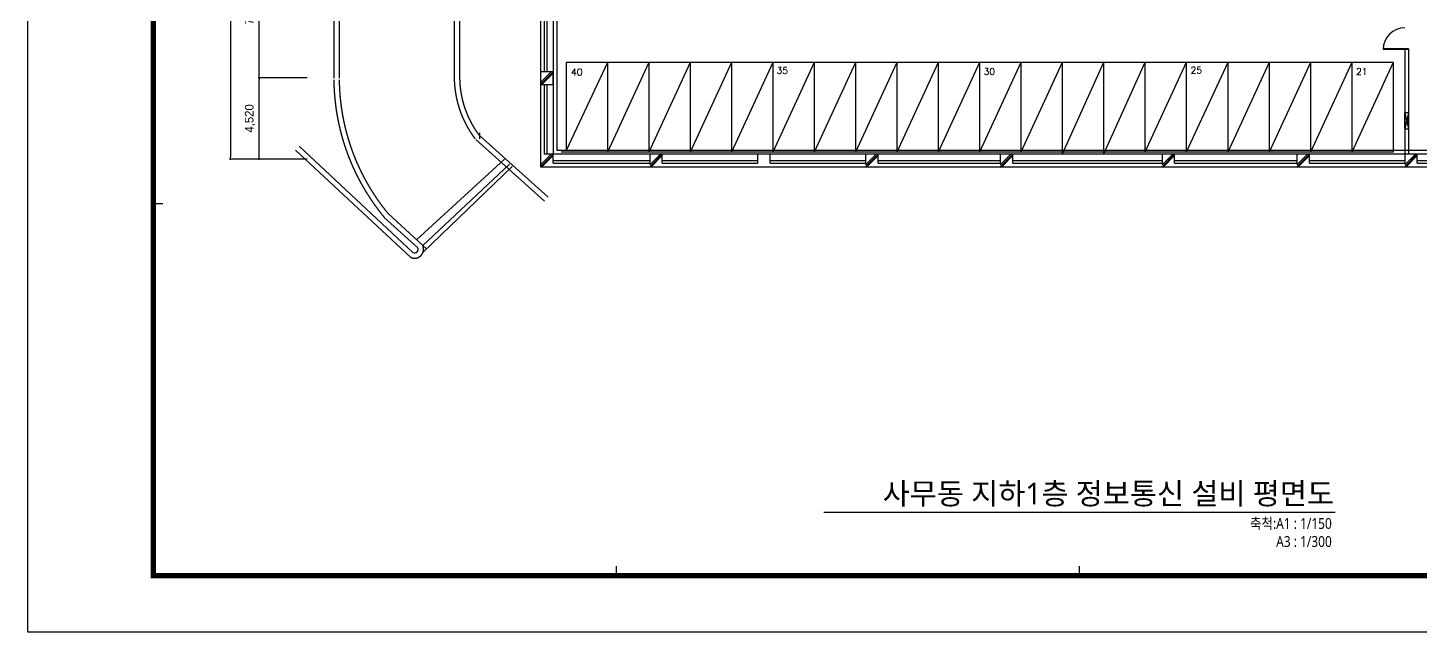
# Model space of a CAD drawing. Header units: millimetres. Extents: x -126150 to 252300, y 0 to 89100.
# Drawn here: x -126150 to -48699, y 0 to 33625 of the extents above; entities that cross this region are included whole.
import ezdxf
from ezdxf.enums import TextEntityAlignment as Align
from ezdxf.xclip import XClip

# ---------------------------------------------------------------- set-up
doc = ezdxf.new("R2010")
doc.units = ezdxf.units.MM
doc.header["$LTSCALE"] = 1500
doc.header["$XCLIPFRAME"] = 0
for name, pattern in [('AM_ISO02W050', [7.5, 6, -1.5]), ('CEN', [62, 60, -1, 0, -1]), ('CENTER', [55, 50, -2, 1, -2]), ('HIDDEN', [0.375, 0.25, -0.125])]:
    doc.linetypes.add(name, pattern=pattern)
doc.layers.get('Defpoints').update_dxf_attribs({"color": 167})
for name, color, linetype in [('1', 1, 'Continuous'), ('arch', 8, 'Continuous'), ('cen', 1, 'CENTER'), ('SHT', 5, 'Continuous'), ('TIT', 2, 'Continuous'), ('XREF', 7, 'CEN'), ('치수', 5, 'Continuous')]:
    doc.layers.add(name, color=color, linetype=linetype)
doc.styles.add('arch', font='romans.shx', dxfattribs={"bigfont": 'GHS.SHX'})
doc.styles.add('GHS', font='malgun.ttf')
doc.styles.add('을릉도M', font='')
doc.styles.get('을릉도M').set_extended_font_data('HY울릉도M')
doc.dimstyles.new('D400', dxfattribs={"dimscale": 100, "dimtxt": 7.5, "dimasz": 1, "dimexe": 0, "dimexo": 1.3, "dimgap": 1.8, "dimtad": 1, "dimdec": 0, "dimzin": 1, "dimdsep": 46, "dimlunit": 6, "dimtxsty": '을릉도M', "dimblk": 'DOT', "dimcen": 10, "dimclrd": 1, "dimclre": 1, "dimclrt": 3, "dimadec": 0, "dimazin": 0, "dimtfac": 1, "dimtdec": 0, "dimtix": 1, "dimtmove": 0, "dimatfit": 3, "dimldrblk": 'DOTSMALL', "dimfxl": 1, "dimtolj": 1, "dimtzin": 0, "dimarcsym": 0})

# ---------------------------------------------------------------- blocks, each defined once
blk = doc.blocks.new('XR-사무동', base_point=(461, 408.4))
at = {"layer": 'arch', "ltscale": 20}
for p, q in [((-93705.8, 40424.9), (-93705.8, 23449.9)), ((-93507.5, 40424.9), (-93505.8, 23649.9)), ((-94405.9, 35324.9), (-94405.9, 22749.9)), ((-94205.9, 34824.9), (-94205.9, 28024.9)), ((-94055.9, 34824.9), (-94055.9, 28024.9)), ((-46130.9, 29304.9), (-47530.9, 29304.9)), ((-46130.9, 29274.9), (-47530.9, 29274.9)), ((-46330.9, 29274.9), (-46330.9, 23449.9)), ((-46131.2, 29304.7), (-46131.2, 29274.7)), ((-46130.9, 29274.9), (-46130.9, 23449.9)), ((-93705.8, 28024.9), (-94405.8, 27324.9)), ((-93809.9, 28024.9), (-94405.8, 27429)), ((-93705.8, 27946.8), (-94327.8, 27324.9)), ((-92980.9, 28549.9), (-92980.9, 23649.9)), ((-90680.9, 28549.9), (-92980.9, 28549.9)), ((-90680.9, 28549.9), (-92980.9, 23649.9)), ((-90680.9, 28549.9), (-90680.9, 23549.9)), ((-88380.9, 28549.9), (-90680.9, 28549.9)), ((-88380.9, 28549.9), (-90680.9, 23549.9)), ((-88380.9, 28549.9), (-88380.9, 23549.9)), ((-86080.9, 28549.9), (-88380.9, 28549.9)), ((-86080.9, 28549.9), (-88380.9, 23549.9)), ((-86080.9, 28549.9), (-86080.9, 23549.9)), ((-83780.9, 28549.9), (-86080.9, 28549.9)), ((-83780.9, 28549.9), (-86080.9, 23549.9)), ((-83780.9, 28549.9), (-83780.9, 23549.9)), ((-81480.9, 28549.9), (-83780.9, 28549.9)), ((-81480.9, 28549.9), (-83780.9, 23549.9)), ((-81480.9, 28549.9), (-81480.9, 23549.9)), ((-79180.9, 28549.9), (-81480.9, 28549.9)), ((-79180.9, 28549.9), (-81480.9, 23549.9)), ((-79180.9, 28549.9), (-79180.9, 23549.9)), ((-76880.9, 28549.9), (-79180.9, 28549.9)), ((-76880.9, 28549.9), (-79180.9, 23549.9)), ((-76880.9, 28549.9), (-76880.9, 23549.9)), ((-74580.9, 28549.9), (-76880.9, 28549.9)), ((-74580.9, 28549.9), (-76880.9, 23549.9)), ((-74580.9, 28549.9), (-74580.9, 23549.9)), ((-72280.9, 28549.9), (-74580.9, 28549.9)), ((-72280.9, 28549.9), (-74580.9, 23549.9)), ((-72280.9, 28549.9), (-72280.9, 23549.9)), ((-69980.9, 28549.9), (-72280.9, 28549.9)), ((-69980.9, 28549.9), (-72280.9, 23549.9)), ((-69980.9, 28549.9), (-69980.9, 23549.9)), ((-67680.9, 28549.9), (-69980.9, 23549.9)), ((-67680.9, 28549.9), (-67680.9, 23549.9)), ((-65380.9, 28549.9), (-67680.9, 23549.9)), ((-65380.9, 28549.9), (-65380.9, 23449.9)), ((-63080.9, 28549.9), (-65380.9, 23449.9)), ((-63080.9, 28549.9), (-63080.9, 23449.9)), ((-60780.9, 28549.9), (-63080.9, 23449.9)), ((-60780.9, 28549.9), (-60780.9, 23549.9)), ((-58480.9, 28549.9), (-60780.9, 23549.9)), ((-58480.9, 28549.9), (-58480.9, 23549.9)), ((-56180.9, 28549.9), (-58480.9, 23549.9)), ((-56180.9, 28549.9), (-56180.9, 23549.9)), ((-53880.9, 28549.9), (-56180.9, 23549.9)), ((-53880.9, 28549.9), (-53880.9, 23549.9)), ((-51580.9, 28549.9), (-53880.9, 23549.9)), ((-51580.9, 28549.9), (-51580.9, 23549.9)), ((-49280.9, 28549.9), (-51580.9, 23549.9)), ((-49280.9, 28549.9), (-49280.9, 23549.9)), ((-46980.9, 28549.9), (-49280.9, 28549.9)), ((-46980.9, 28549.9), (-49280.9, 23549.9)), ((-46980.9, 28549.9), (-46980.9, 23549.9)), ((-94205.9, 27324.9), (-94205.9, 23449.2)), ((-94055.9, 27324.9), (-94055.9, 23449.2)), ((-93705.9, 23449.9), (-94405.9, 22749.9)), ((-93810, 23449.9), (-94405.9, 22854)), ((-94405.9, 23449.2), (-94405.9, 22749.2)), ((-93705.9, 23371.8), (-94327.8, 22749.9)), ((-93705.9, 23449.2), (-94205.9, 23449.2)), ((-34255.2, 23449.9), (-93706.5, 23449.2)), ((-93705.9, 22949.9), (-93705.9, 23449.2)), ((-34459.6, 23649.9), (-93505.8, 23649.9)), ((-46980.9, 23549.9), (-93250.7, 23549.9)), ((-87630.9, 23449.9), (-88330.9, 23449.9)), ((-88330.9, 23449.9), (-88330.9, 22949.9)), ((-87630.9, 23449.9), (-88330.9, 22749.9)), ((-87735, 23449.9), (-88330.9, 22854)), ((-87630.9, 23371.8), (-88252.8, 22749.9)), ((-87630.9, 22949.9), (-87630.9, 23449.9)), ((-81630.9, 23449.9), (-82330.9, 23449.9)), ((-82330.9, 23449.9), (-82330.9, 22949.9)), ((-81630.9, 22949.9), (-81630.9, 23449.9)), ((-75630.9, 23449.9), (-76330.9, 23449.9)), ((-76330.9, 23449.9), (-76330.9, 22949.9)), ((-75630.9, 23449.9), (-76330.9, 22749.9)), ((-75735, 23449.9), (-76330.9, 22854)), ((-75630.9, 23371.8), (-76252.8, 22749.9)), ((-75630.9, 22949.9), (-75630.9, 23449.9)), ((-68130.9, 23449.9), (-68830.9, 23449.9)), ((-68830.9, 23449.9), (-68830.9, 22949.9)), ((-68130.9, 23449.9), (-68830.9, 22749.9)), ((-68235, 23449.9), (-68830.9, 22854)), ((-68130.9, 23371.8), (-68752.8, 22749.9)), ((-68130.9, 22949.9), (-68130.9, 23449.9)), ((-59130.9, 23449.9), (-59830.9, 22749.9)), ((-59235, 23449.9), (-59830.9, 22854)), ((-59130.9, 23371.8), (-59752.8, 22749.9)), ((-51630.9, 23449.9), (-52330.9, 22749.9)), ((-51735, 23449.9), (-52330.9, 22854)), ((-51630.9, 23371.8), (-52252.8, 22749.9)), ((-45630.9, 23449.9), (-46330.9, 22749.9)), ((-45735, 23449.9), (-46330.9, 22854)), ((-45630.9, 23371.8), (-46252.8, 22749.9)), ((-94405.9, 22749.9), (-33555.9, 22749.9)), ((-94405.9, 22749.2), (-93705.9, 22749.2)), ((-93705.9, 23099.9), (-88330.9, 23099.9)), ((-93705.9, 22949.9), (-88330.9, 22949.9)), ((-88330.9, 22749.9), (-87630.9, 22749.9)), ((-87630.9, 23099.9), (-82330.9, 23099.9)), ((-87630.9, 22949.9), (-82330.9, 22949.9)), ((-82330.9, 22749.9), (-81630.9, 22749.9)), ((-81630.9, 23099.9), (-76330.9, 23099.9)), ((-81630.9, 22949.9), (-76330.9, 22949.9)), ((-76330.9, 22749.9), (-75630.9, 22749.9)), ((-75630.9, 23099.9), (-68830.9, 23099.9)), ((-75630.9, 22949.9), (-68830.9, 22949.9)), ((-68830.9, 22749.9), (-68130.9, 22749.9)), ((-68130.9, 23099.9), (-59830.9, 23099.9)), ((-68130.9, 22949.9), (-59830.9, 22949.9)), ((-59130.9, 23099.9), (-52330.9, 23099.9)), ((-59130.9, 22949.9), (-52330.9, 22949.9)), ((-51630.9, 23099.9), (-46330.9, 23099.9)), ((-51630.9, 22949.9), (-46330.9, 22949.9)), ((-45630.9, 23099.9), (-40330.9, 23099.9)), ((-45630.9, 22949.9), (-40330.9, 22949.9))]:
    blk.add_line(p, q, dxfattribs=at)
at = {"layer": 'arch', "linetype": 'AM_ISO02W050', "ltscale": 150}
for p, q in [((-105905.9, 35174.9), (-105905.9, 27674.9)), ((-105605.9, 35174.9), (-105605.9, 27674.9)), ((-99205.9, 35174.9), (-99205.8, 27669.3)), ((-98905.9, 35174.9), (-98905.9, 27674.9)), ((-108044.6, 23668.7), (-101631.1, 17707.2)), ((-107840.3, 23888.4), (-101500.8, 17977.5)), ((-96405.9, 23174.9), (-101298.3, 18678.8)), ((-96123, 22892), (-100956.8, 18364.5)), ((-95981.6, 22750.6), (-100938.8, 17998.3))]:
    blk.add_line(p, q, dxfattribs=at)
at = {"layer": 'arch'}
for p, q in [((-67680.9, 28549.9), (-69980.9, 28549.9)), ((-65380.9, 28549.9), (-67680.9, 28549.9)), ((-63080.9, 28549.9), (-65380.9, 28549.9)), ((-60780.9, 28549.9), (-63080.9, 28549.9)), ((-58480.9, 28549.9), (-60780.9, 28549.9)), ((-56180.9, 28549.9), (-58480.9, 28549.9)), ((-53880.9, 28549.9), (-56180.9, 28549.9)), ((-51580.9, 28549.9), (-53880.9, 28549.9)), ((-49280.9, 28549.9), (-51580.9, 28549.9))]:
    blk.add_line(p, q, dxfattribs=at)
at = {"layer": 'arch', "ltscale": 100}
for p, q in [((-46130.8, 25754.3), (-46330.9, 25754)), ((-46130.8, 25754.3), (-46330.9, 24854.3)), ((-46330.9, 24854.3), (-46330.9, 25754)), ((-46330.9, 25754), (-46130.8, 24854.3)), ((-46130.8, 24854.3), (-46130.8, 25754.3)), ((-46330.9, 24854.3), (-46130.8, 24854.3)), ((-97805.6, 24632.5), (-97805.6, 24301.3))]:
    blk.add_line(p, q, dxfattribs=at)
at = {"layer": 'arch', "linetype": 'HIDDEN', "ltscale": 100}
for p, q in [((-98006, 24258.3), (-94181.3, 20826.6)), ((-97805.6, 24481.6), (-93981, 21049.9)), ((-103094.5, 19927), (-101230.3, 18241.2)), ((-102871.2, 20126), (-100752.7, 18176.7))]:
    blk.add_line(p, q, dxfattribs=at)
at = {"layer": 'arch', "ltscale": 20}
blk.add_lwpolyline([(-94405.8, 27324.9), (-93705.8, 27324.9), (-93705.8, 28024.9), (-94405.8, 28024.9)], close=True, dxfattribs=at)
for points in [[(-59130.9, 22949.9), (-59130.9, 23449.9), (-59830.9, 23449.9), (-59830.9, 22949.9)], [(-51630.9, 22949.9), (-51630.9, 23449.9), (-52330.9, 23449.9), (-52330.9, 22949.9)], [(-45630.9, 22949.9), (-45630.9, 23449.9), (-46330.9, 23449.9), (-46330.9, 22949.9)]]:
    blk.add_lwpolyline(points, dxfattribs=at)
blk.add_arc((-46330.9, 29274.9), 1200, 90, 180, dxfattribs=at)
at = {"layer": 'arch', "linetype": 'AM_ISO02W050', "ltscale": 150}
for centre, radius, start, end in [((-93728.6, 27709.5), 12177.3, 180.605042, 219.724607), ((-93719.5, 27711.1), 11886.5, 180.60808, 219.652151), ((-93511.7, 27747.3), 5694.7, 180.769272, 217.254347), ((-93511.7, 27747.3), 5394.7, 180.769272, 217.254347), ((-101413.5, 18158.5), 501, 244.257517, 24.277569)]:
    blk.add_arc(centre, radius, start, end, dxfattribs=at)
at = {"layer": 'arch', "ltscale": 100}
blk.add_arc((-101413.5, 18158.5), 201, 244.257517, 24.277569, dxfattribs=at)
at = {"layer": 'arch', "style": 'arch'}
for s, p in [('40', (-92711.6, 27825.7)), ('35', (-81273.6, 27909.4)), ('30', (-69758.5, 27857.1)), ('25', (-58246.1, 27930.3)), ('21', (-49041, 27856.1))]:
    blk.add_text(s, height=375, dxfattribs=at).set_placement(p)
blk = doc.blocks.new('DOT')
at = {"layer": 'cen', "color": 0, "linetype": 'ByBlock'}
blk.add_line((-0.5, 0), (-1, 0), dxfattribs=at)
at = {"layer": 'cen', "color": 0, "linetype": 'ByBlock', "const_width": 0.5}
blk.add_lwpolyline([(-0.25, 0, 1), (0.25, 0, 1)], format="xyb", close=True, dxfattribs=at)
blk = doc.blocks.new('*D27')
at = {"layer": 'Defpoints', "color": 0, "transparency": 16777216}
for p in [(-110456, 62325), (-114883, 26325), (-110456, 26325)]:
    blk.add_point(p, dxfattribs=at)
at = {"layer": '치수', "color": 1, "lineweight": -2, "ltscale": 200, "transparency": 16777216}
for p, q in [((-110612, 62325), (-114883, 62325)), ((-114883, 62205), (-114883, 26445)), ((-110612, 26325), (-114883, 26325))]:
    blk.add_line(p, q, dxfattribs=at)
at = {"layer": '치수', "color": 1, "lineweight": -2, "transparency": 16777216, "xscale": 120, "yscale": 120, "zscale": 120}
for p, rotation in [((-114883, 62325), 90), ((-114883, 26325), 270)]:
    blk.add_blockref('DOT', p, dxfattribs=dict(at, rotation=rotation))
at = {"layer": '치수', "color": 3, "transparency": 16777216, "insert": (-115386, 44325), "char_height": 480, "attachment_point": 5, "rotation": 90, "style": '을릉도M'}
blk.add_mtext('\\A1;36,000', dxfattribs=at)
blk = doc.blocks.new('_DotSmall')
at = {"color": 0, "linetype": 'ByBlock', "const_width": 0.5}
blk.add_lwpolyline([(-0.0625, 0, 1), (0.0625, 0, 1)], format="xyb", close=True, dxfattribs=at)
blk = doc.blocks.new('*D30')
at = {"layer": 'Defpoints', "color": 0, "transparency": 16777216}
for p in [(-113290, 38325), (-110612, 38325), (-110456, 30845)]:
    blk.add_point(p, dxfattribs=at)
at = {"layer": '치수', "color": 1, "lineweight": -2, "ltscale": 200, "transparency": 16777216}
for p, q in [((-110768, 38325), (-113290, 38325)), ((-113290, 30965), (-113290, 38205)), ((-110612, 30845), (-113290, 30845))]:
    blk.add_line(p, q, dxfattribs=at)
at = {"layer": '치수', "color": 1, "lineweight": -2, "transparency": 16777216, "xscale": 120, "yscale": 120, "zscale": 120}
for p, rotation in [((-113290, 38325), 90), ((-113290, 30845), 270)]:
    blk.add_blockref('DOT', p, dxfattribs=dict(at, rotation=rotation))
at = {"layer": '치수', "color": 3, "transparency": 16777216, "insert": (-113792, 34585), "char_height": 480, "attachment_point": 5, "rotation": 90, "style": '을릉도M'}
blk.add_mtext('\\A1;7,480', dxfattribs=at)
blk = doc.blocks.new('*D31')
at = {"layer": 'Defpoints', "color": 0, "transparency": 16777216}
for p in [(-113290, 30845), (-110612, 30845), (-110456, 26325)]:
    blk.add_point(p, dxfattribs=at)
at = {"layer": '치수', "color": 1, "lineweight": -2, "ltscale": 200, "transparency": 16777216}
for p, q in [((-110768, 30845), (-113290, 30845)), ((-113290, 26445), (-113290, 30725)), ((-110612, 26325), (-113290, 26325))]:
    blk.add_line(p, q, dxfattribs=at)
at = {"layer": '치수', "color": 1, "lineweight": -2, "transparency": 16777216, "xscale": 120, "yscale": 120, "zscale": 120}
for p, rotation in [((-113290, 30845), 90), ((-113290, 26325), 270)]:
    blk.add_blockref('DOT', p, dxfattribs=dict(at, rotation=rotation))
at = {"layer": '치수', "color": 3, "transparency": 16777216, "insert": (-113792, 28585), "char_height": 480, "attachment_point": 5, "rotation": 90, "style": '을릉도M'}
blk.add_mtext('\\A1;4,520', dxfattribs=at)
blk = doc.blocks.new('XR-FORM-ET', base_point=(461, 408))
at = {"layer": 'SHT', "color": 171}
for p, q in [((9300, 31800), (10000, 31800)), ((43650, 4200), (43650, 4900)), ((78000, 4200), (78000, 4900))]:
    blk.add_line(p, q, dxfattribs=at)
at = {"layer": 'SHT'}
blk.add_lwpolyline([(0, 118800), (168200, 118800), (168200, 0), (0, 0)], close=True, dxfattribs=at)
at = {"layer": 'SHT', "const_width": 400}
blk.add_lwpolyline([(9300, 114600), (163900, 114600), (163900, 4200), (9300, 4200)], close=True, dxfattribs=at)

msp = doc.modelspace()

# ---------------------------------------------------------------- linework, layer by layer
at = {"layer": 'TIT'}
msp.add_line((-81877.2, 6675), (-53422.8, 6675), dxfattribs=at)

# ---------------------------------------------------------------- block references
at = {"layer": '1', "xscale": 0.75, "yscale": 0.75, "zscale": 0.75}
msp.add_blockref('XR-FORM-ET', (-125804.2, 306.3), dxfattribs=at)
at = {"layer": 'XREF'}
ref = msp.add_blockref('XR-사무동', (-2764, 3558.4), dxfattribs=at)
XClip(ref).set_block_clipping_path([(-112606.3320405844, 11136.4274878327), (-23103.7611754332, 76211.8574772071)])

# ---------------------------------------------------------------- texts
at = {"layer": 'TIT', "style": 'GHS'}
msp.add_text('사무동 지하1층 정보통신 설비 평면도', height=1200, dxfattribs=at).set_placement((-53491.6, 7709.8), align=Align.MIDDLE_RIGHT)
at = {"layer": 'TIT', "style": 'GHS', "width": 0.85}
for s, p in [('축척:A1 : 1/150', (-53613.2, 5746.7)), ('A3 : 1/300', (-53613.2, 4743.1))]:
    msp.add_text(s, height=600, dxfattribs=at).set_placement(p, align=Align.RIGHT)

# ---------------------------------------------------------------- dimensions: what is measured, and where the dimension line sits
at = {"layer": '치수', "ltscale": 200}
for base, p1, p2, picture, middle in [((-114883.4, 26324.9), (-110456.4, 62324.9), (-110456.4, 26324.9), '*D27', (-115385.8, 44324.9)), ((-113289.6, 38324.9), (-110456.4, 30844.9), (-110612.4, 38324.9), '*D30', (-113792.2, 34584.9)), ((-113289.6, 30844.9), (-110456.4, 26324.9), (-110612.4, 30844.9), '*D31', (-113791.9, 28584.9))]:
    dim = msp.add_linear_dim(base=base, p1=p1, p2=p2, angle=90, dimstyle='D400', override={"dimscale": 120, "dimtxt": 4, "dimblk": 'DOT'}, dxfattribs=at)
    dim.commit()
    dim.dimension.update_dxf_attribs({"geometry": picture, "text_midpoint": middle})

doc.saveas('drawing.dxf')
